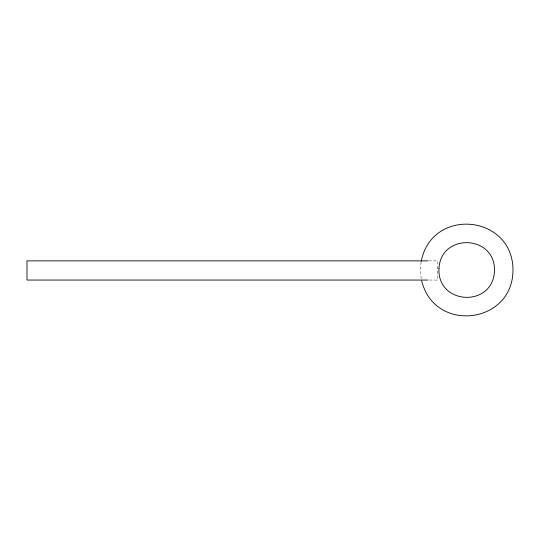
<?xml version="1.0" encoding="UTF-8"?>
<svg xmlns="http://www.w3.org/2000/svg" width="540" height="540" viewBox="0 0 540 540"><rect width="100%" height="100%" fill="white"/><g stroke="black" fill="none" stroke-linecap="round" stroke-linejoin="round"><path stroke-width="0.41" stroke-dasharray="2.7 2.03" d="M421.106 262.042L420.404 270L421.227 278.674M428.767 260.867L437.488 260.867L437.488 280.051L428.767 280.051"/><path stroke-width="0.81" d="M421.227 261.326C431.845 206.779 512.777 214.461 513 270C512.933 324.23 434.41 333.558 421.686 280.807M427.97 260.867L27 260.867L27 280.051L427.97 280.051M438.952 268.691C437.306 305.087 492.669 307.719 494.451 271.31C496.105 234.913 440.735 232.274 438.952 268.691"/></g></svg>
